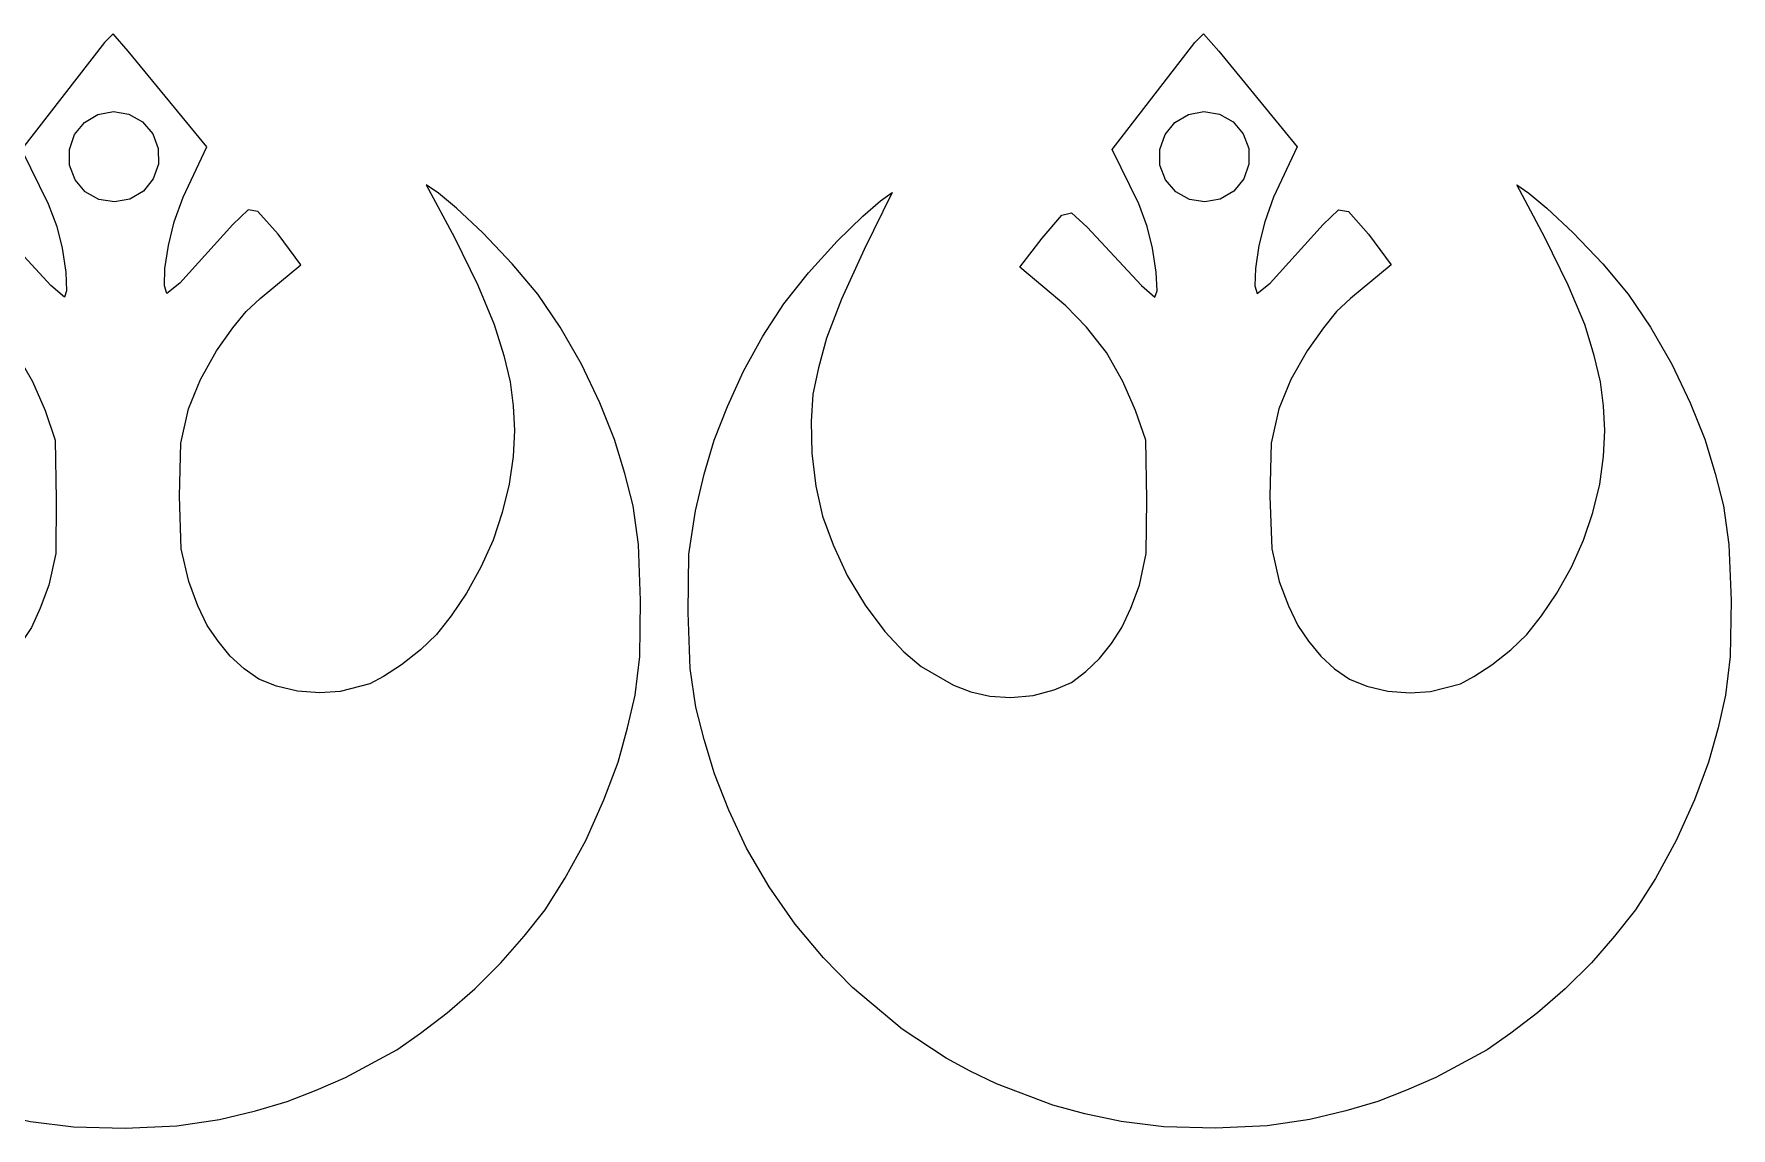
# Model space of a CAD drawing. Header units: millimetres. Extents: x -141 to 141, y -92 to 95.
# Drawn here: x 67.7 to 133.5, y -32.2 to 10.3 of the extents above; entities that cross this region are included whole.
import ezdxf

# ---------------------------------------------------------------- set-up
doc = ezdxf.new("R2010")
doc.units = ezdxf.units.MM
doc.header["$MEASUREMENT"] = 0
doc.layers.add('layer 1', color=7, linetype='Continuous')

msp = doc.modelspace()

# ---------------------------------------------------------------- linework, layer by layer
at = {"layer": 'layer 1', "color": 250, "lineweight": 9}
for points, knots in [([(56.0691, -25.5741), (56.0691, -25.5741), (54.9628, -24.2681), (54.9628, -24.2681), (54.9628, -24.2681), (54.9628, -24.2681), (53.9571, -22.8156), (53.9571, -22.8156), (53.9571, -22.8156), (53.9571, -22.8156), (53.0819, -21.3213), (53.0819, -21.3213), (53.0819, -21.3213), (53.0819, -21.3213), (52.394, -19.8435), (52.394, -19.8435), (52.394, -19.8435), (52.394, -19.8435), (51.8395, -18.4334), (51.8395, -18.4334), (51.8395, -18.4334), (51.8395, -18.4334), (51.437, -17.1121), (51.437, -17.1121), (51.437, -17.1121), (51.437, -17.1121), (51.1129, -15.8504), (51.1129, -15.8504), (51.1129, -15.8504), (51.1129, -15.8504), (50.8985, -14.35), (50.8985, -14.35), (50.8985, -14.35), (50.8985, -14.35), (50.8131, -12.1829), (50.8131, -12.1829), (50.8131, -12.1829), (50.8131, -12.1829), (50.849, -9.9151), (50.849, -9.9151), (50.849, -9.9151), (50.849, -9.9151), (51.096, -8.2381), (51.096, -8.2381), (51.096, -8.2381), (51.096, -8.2381), (51.4409, -6.8146), (51.4409, -6.8146), (51.4409, -6.8146), (51.4409, -6.8146), (51.8317, -5.4944), (51.8317, -5.4944), (51.8317, -5.4944), (51.8317, -5.4944), (52.3379, -4.1943), (52.3379, -4.1943), (52.3379, -4.1943), (52.3379, -4.1943), (52.9642, -2.8181), (52.9642, -2.8181), (52.9642, -2.8181), (52.9642, -2.8181), (53.7158, -1.462), (53.7158, -1.462), (53.7158, -1.462), (53.7158, -1.462), (54.5235, -0.2089), (54.5235, -0.2089), (54.5235, -0.2089), (54.5235, -0.2089), (55.4814, 0.9884), (55.4814, 0.9884), (55.4814, 0.9884), (55.4814, 0.9884), (56.596, 2.2119), (56.596, 2.2119), (56.596, 2.2119), (56.596, 2.2119), (57.594, 3.1836), (57.594, 3.1836), (57.594, 3.1836), (57.594, 3.1836), (58.2724, 3.7787), (58.2724, 3.7787), (58.2724, 3.7787), (58.2724, 3.7787), (58.7221, 4.1035), (58.7221, 4.1035), (58.7221, 4.1035), (58.7221, 4.1035), (57.6361, 1.8957), (57.6361, 1.8957), (57.6361, 1.8957), (57.6361, 1.8957), (56.757, -0.0263), (56.757, -0.0263), (56.757, -0.0263), (56.757, -0.0263), (56.1742, -1.546), (56.1742, -1.546), (56.1742, -1.546), (56.1742, -1.546), (55.8663, -2.6911), (55.8663, -2.6911), (55.8663, -2.6911), (55.8663, -2.6911), (55.6549, -3.7114), (55.6549, -3.7114), (55.6549, -3.7114), (55.6549, -3.7114), (55.5807, -4.7703), (55.5807, -4.7703), (55.5807, -4.7703), (55.5807, -4.7703), (55.608, -6.0095), (55.608, -6.0095), (55.608, -6.0095), (55.608, -6.0095), (55.7681, -7.2889), (55.7681, -7.2889), (55.7681, -7.2889), (55.7681, -7.2889), (56.0189, -8.4463), (56.0189, -8.4463), (56.0189, -8.4463), (56.0189, -8.4463), (56.432, -9.5645), (56.432, -9.5645), (56.432, -9.5645), (56.432, -9.5645), (56.9854, -10.7472), (56.9854, -10.7472), (56.9854, -10.7472), (56.9854, -10.7472), (57.6809, -11.8923), (57.6809, -11.8923), (57.6809, -11.8923), (57.6809, -11.8923), (58.4356, -12.9201), (58.4356, -12.9201), (58.4356, -12.9201), (58.4356, -12.9201), (59.1817, -13.7091), (59.1817, -13.7091), (59.1817, -13.7091), (59.1817, -13.7091), (59.8548, -14.2801), (59.8548, -14.2801), (59.8548, -14.2801), (59.8548, -14.2801), (61.1056, -15.0056), (61.1056, -15.0056), (61.1056, -15.0056), (61.1056, -15.0056), (61.7779, -15.2599), (61.7779, -15.2599), (61.7779, -15.2599), (61.7779, -15.2599), (62.5127, -15.4329), (62.5127, -15.4329), (62.5127, -15.4329), (62.5127, -15.4329), (63.3237, -15.4768), (63.3237, -15.4768), (63.3237, -15.4768), (63.3237, -15.4768), (64.1908, -15.3963), (64.1908, -15.3963), (64.1908, -15.3963), (64.1908, -15.3963), (64.9974, -15.184), (64.9974, -15.184), (64.9974, -15.184), (64.9974, -15.184), (65.6735, -14.8912), (65.6735, -14.8912), (65.6735, -14.8912), (65.6735, -14.8912), (66.2345, -14.4759), (66.2345, -14.4759), (66.2345, -14.4759), (66.2345, -14.4759), (66.7628, -13.9689), (66.7628, -13.9689), (66.7628, -13.9689), (66.7628, -13.9689), (67.2239, -13.3791), (67.2239, -13.3791), (67.2239, -13.3791), (67.2239, -13.3791), (67.6256, -12.7626), (67.6256, -12.7626), (67.6256, -12.7626), (67.6256, -12.7626), (67.9741, -12.0187), (67.9741, -12.0187), (67.9741, -12.0187), (67.9741, -12.0187), (68.3078, -11.118), (68.3078, -11.118), (68.3078, -11.118), (68.3078, -11.118), (68.5701, -9.8913), (68.5701, -9.8913), (68.5701, -9.8913), (68.5701, -9.8913), (68.5907, -7.8036), (68.5907, -7.8036), (68.5907, -7.8036), (68.5907, -7.8036), (68.5527, -5.5007), (68.5527, -5.5007), (68.5527, -5.5007), (68.5527, -5.5007), (68.1609, -4.3536), (68.1609, -4.3536), (68.1609, -4.3536), (68.1609, -4.3536), (67.6671, -3.2205), (67.6671, -3.2205), (67.6671, -3.2205), (67.6671, -3.2205), (67.028, -2.1064), (67.028, -2.1064), (67.028, -2.1064), (67.028, -2.1064), (66.2594, -1.1205), (66.2594, -1.1205), (66.2594, -1.1205), (66.2594, -1.1205), (65.4539, -0.2962), (65.4539, -0.2962), (65.4539, -0.2962), (65.4539, -0.2962), (63.6673, 1.2092), (63.6673, 1.2092), (63.6673, 1.2092), (63.6673, 1.2092), (64.5397, 2.3306), (64.5397, 2.3306), (64.5397, 2.3306), (64.5397, 2.3306), (65.304, 3.2262), (65.304, 3.2262), (65.304, 3.2262), (65.304, 3.2262), (65.6816, 3.3126), (65.6816, 3.3126), (65.6816, 3.3126), (65.6816, 3.3126), (66.284, 2.7538), (66.284, 2.7538), (66.284, 2.7538), (66.284, 2.7538), (68.3872, 0.5034), (68.3872, 0.5034), (68.3872, 0.5034), (68.3872, 0.5034), (68.9064, 0.0458), (68.9064, 0.0458), (68.9064, 0.0458), (68.9064, 0.0458), (68.9943, 0.2916), (68.9943, 0.2916), (68.9943, 0.2916), (68.9943, 0.2916), (68.9571, 1.021), (68.9571, 1.021), (68.9571, 1.021), (68.9571, 1.021), (68.8141, 1.9392), (68.8141, 1.9392), (68.8141, 1.9392), (68.8141, 1.9392), (68.6144, 2.7806), (68.6144, 2.7806), (68.6144, 2.7806), (68.6144, 2.7806), (68.2804, 3.6607), (68.2804, 3.6607), (68.2804, 3.6607), (68.2804, 3.6607), (67.2455, 5.775), (67.2455, 5.775), (67.2455, 5.775), (67.2455, 5.775), (70.457, 9.9249), (70.457, 9.9249), (70.457, 9.9249), (70.457, 9.9249), (70.7973, 10.2527), (70.7973, 10.2527), (70.7973, 10.2527), (70.7973, 10.2527), (71.385, 9.5901), (71.385, 9.5901), (71.385, 9.5901), (71.385, 9.5901), (74.425, 5.8777), (74.425, 5.8777), (74.425, 5.8777), (74.425, 5.8777), (73.5075, 3.9165), (73.5075, 3.9165), (73.5075, 3.9165), (73.5075, 3.9165), (73.1657, 2.9668), (73.1657, 2.9668), (73.1657, 2.9668), (73.1657, 2.9668), (72.943, 2.0501), (72.943, 2.0501), (72.943, 2.0501), (72.943, 2.0501), (72.8036, 1.1545), (72.8036, 1.1545), (72.8036, 1.1545), (72.8036, 1.1545), (72.784, 0.4834), (72.784, 0.4834), (72.784, 0.4834), (72.784, 0.4834), (72.8724, 0.1822), (72.8724, 0.1822), (72.8724, 0.1822), (72.8724, 0.1822), (73.3788, 0.5881), (73.3788, 0.5881), (73.3788, 0.5881), (73.3788, 0.5881), (75.4328, 2.8604), (75.4328, 2.8604), (75.4328, 2.8604), (75.4328, 2.8604), (76.028, 3.4359), (76.028, 3.4359), (76.028, 3.4359), (76.028, 3.4359), (76.4088, 3.3683), (76.4088, 3.3683), (76.4088, 3.3683), (76.4088, 3.3683), (77.1863, 2.4818), (77.1863, 2.4818), (77.1863, 2.4818), (77.1863, 2.4818), (78.0665, 1.3029), (78.0665, 1.3029), (78.0665, 1.3029), (78.0665, 1.3029), (76.4937, -0.0051), (76.4937, -0.0051), (76.4937, -0.0051), (76.4937, -0.0051), (75.9496, -0.5109), (75.9496, -0.5109), (75.9496, -0.5109), (75.9496, -0.5109), (75.4415, -1.1445), (75.4415, -1.1445), (75.4415, -1.1445), (75.4415, -1.1445), (74.8083, -2.04), (74.8083, -2.04), (74.8083, -2.04), (74.8083, -2.04), (74.1818, -3.1441), (74.1818, -3.1441), (74.1818, -3.1441), (74.1818, -3.1441), (73.7184, -4.2839), (73.7184, -4.2839), (73.7184, -4.2839), (73.7184, -4.2839), (73.4142, -5.6204), (73.4142, -5.6204), (73.4142, -5.6204), (73.4142, -5.6204), (73.3658, -7.6767), (73.3658, -7.6767), (73.3658, -7.6767), (73.3658, -7.6767), (73.4353, -9.7101), (73.4353, -9.7101), (73.4353, -9.7101), (73.4353, -9.7101), (73.7263, -10.9837), (73.7263, -10.9837), (73.7263, -10.9837), (73.7263, -10.9837), (74.0812, -11.9268), (74.0812, -11.9268), (74.0812, -11.9268), (74.0812, -11.9268), (74.447, -12.6842), (74.447, -12.6842), (74.447, -12.6842), (74.447, -12.6842), (74.8614, -13.2912), (74.8614, -13.2912), (74.8614, -13.2912), (74.8614, -13.2912), (75.3359, -13.8703), (75.3359, -13.8703), (75.3359, -13.8703), (75.3359, -13.8703), (75.8757, -14.365), (75.8757, -14.365), (75.8757, -14.365), (75.8757, -14.365), (76.4461, -14.7673), (76.4461, -14.7673), (76.4461, -14.7673), (76.4461, -14.7673), (77.1287, -15.0445), (77.1287, -15.0445), (77.1287, -15.0445), (77.1287, -15.0445), (77.94, -15.2382), (77.94, -15.2382), (77.94, -15.2382), (77.94, -15.2382), (78.8016, -15.2988), (78.8016, -15.2988), (78.8016, -15.2988), (78.8016, -15.2988), (79.5956, -15.2393), (79.5956, -15.2393), (79.5956, -15.2393), (79.5956, -15.2393), (80.7482, -14.9467), (80.7482, -14.9467), (80.7482, -14.9467), (80.7482, -14.9467), (81.2719, -14.6672), (81.2719, -14.6672), (81.2719, -14.6672), (81.2719, -14.6672), (81.9692, -14.2172), (81.9692, -14.2172), (81.9692, -14.2172), (81.9692, -14.2172), (82.7068, -13.6343), (82.7068, -13.6343), (82.7068, -13.6343), (82.7068, -13.6343), (83.3276, -13.0355), (83.3276, -13.0355), (83.3276, -13.0355), (83.3276, -13.0355), (83.8922, -12.3136), (83.8922, -12.3136), (83.8922, -12.3136), (83.8922, -12.3136), (84.4926, -11.4342), (84.4926, -11.4342), (84.4926, -11.4342), (84.4926, -11.4342), (85.0538, -10.4215), (85.0538, -10.4215), (85.0538, -10.4215), (85.0538, -10.4215), (85.5256, -9.3825), (85.5256, -9.3825), (85.5256, -9.3825), (85.5256, -9.3825), (85.8774, -8.3088), (85.8774, -8.3088), (85.8774, -8.3088), (85.8774, -8.3088), (86.1484, -7.2116), (86.1484, -7.2116), (86.1484, -7.2116), (86.1484, -7.2116), (86.2959, -6.1388), (86.2959, -6.1388), (86.2959, -6.1388), (86.2959, -6.1388), (86.3504, -5.1218), (86.3504, -5.1218), (86.3504, -5.1218), (86.3504, -5.1218), (86.2962, -4.1666), (86.2962, -4.1666), (86.2962, -4.1666), (86.2962, -4.1666), (86.182, -3.2437), (86.182, -3.2437), (86.182, -3.2437), (86.182, -3.2437), (85.937, -2.2201), (85.937, -2.2201), (85.937, -2.2201), (85.937, -2.2201), (85.5691, -1.0193), (85.5691, -1.0193), (85.5691, -1.0193), (85.5691, -1.0193), (84.9266, 0.5165), (84.9266, 0.5165), (84.9266, 0.5165), (84.9266, 0.5165), (84.0216, 2.3531), (84.0216, 2.3531), (84.0216, 2.3531), (84.0216, 2.3531), (82.9312, 4.4021), (82.9312, 4.4021), (82.9312, 4.4021), (82.9312, 4.4021), (83.4028, 4.0821), (83.4028, 4.0821), (83.4028, 4.0821), (83.4028, 4.0821), (84.1034, 3.4985), (84.1034, 3.4985), (84.1034, 3.4985), (84.1034, 3.4985), (85.1264, 2.5443), (85.1264, 2.5443), (85.1264, 2.5443), (85.1264, 2.5443), (86.2688, 1.3425), (86.2688, 1.3425), (86.2688, 1.3425), (86.2688, 1.3425), (87.2571, 0.1619), (87.2571, 0.1619), (87.2571, 0.1619), (87.2571, 0.1619), (88.1182, -1.1153), (88.1182, -1.1153), (88.1182, -1.1153), (88.1182, -1.1153), (88.951, -2.5539), (88.951, -2.5539), (88.951, -2.5539), (88.951, -2.5539), (89.6607, -4.0502), (89.6607, -4.0502), (89.6607, -4.0502), (89.6607, -4.0502), (90.2226, -5.4674), (90.2226, -5.4674), (90.2226, -5.4674), (90.2226, -5.4674), (90.6236, -6.7887), (90.6236, -6.7887), (90.6236, -6.7887), (90.6236, -6.7887), (90.9462, -8.0504), (90.9462, -8.0504), (90.9462, -8.0504), (90.9462, -8.0504), (91.1577, -9.5509), (91.1577, -9.5509), (91.1577, -9.5509), (91.1577, -9.5509), (91.2403, -11.718), (91.2403, -11.718), (91.2403, -11.718), (91.2403, -11.718), (91.2076, -13.8864), (91.2076, -13.8864), (91.2076, -13.8864), (91.2076, -13.8864), (91.0306, -15.3914), (91.0306, -15.3914), (91.0306, -15.3914), (91.0306, -15.3914), (90.7372, -16.6602), (90.7372, -16.6602), (90.7372, -16.6602), (90.7372, -16.6602), (90.3666, -17.9903), (90.3666, -17.9903), (90.3666, -17.9903), (90.3666, -17.9903), (89.822, -19.4491), (89.822, -19.4491), (89.822, -19.4491), (89.822, -19.4491), (89.1131, -21.0279), (89.1131, -21.0279), (89.1131, -21.0279), (89.1131, -21.0279), (88.3095, -22.5026), (88.3095, -22.5026), (88.3095, -22.5026), (88.3095, -22.5026), (87.5402, -23.7092), (87.5402, -23.7092), (87.5402, -23.7092), (87.5402, -23.7092), (86.7285, -24.7321), (86.7285, -24.7321), (86.7285, -24.7321), (86.7285, -24.7321), (85.8263, -25.7688), (85.8263, -25.7688), (85.8263, -25.7688), (85.8263, -25.7688), (84.8157, -26.7695), (84.8157, -26.7695), (84.8157, -26.7695), (84.8157, -26.7695), (83.744, -27.7118), (83.744, -27.7118), (83.744, -27.7118), (83.744, -27.7118), (82.7093, -28.4996), (82.7093, -28.4996), (82.7093, -28.4996), (82.7093, -28.4996), (81.7881, -29.135), (81.7881, -29.135), (81.7881, -29.135), (81.7881, -29.135), (79.8023, -30.2073), (79.8023, -30.2073), (79.8023, -30.2073), (79.8023, -30.2073), (78.6664, -30.7084), (78.6664, -30.7084), (78.6664, -30.7084), (78.6664, -30.7084), (77.5442, -31.1416), (77.5442, -31.1416), (77.5442, -31.1416), (77.5442, -31.1416), (76.3132, -31.5071), (76.3132, -31.5071), (76.3132, -31.5071), (76.3132, -31.5071), (74.9163, -31.8399), (74.9163, -31.8399), (74.9163, -31.8399), (74.9163, -31.8399), (73.2607, -32.0849), (73.2607, -32.0849), (73.2607, -32.0849), (73.2607, -32.0849), (71.2593, -32.1741), (71.2593, -32.1741), (71.2593, -32.1741), (71.2593, -32.1741), (69.2563, -32.131), (69.2563, -32.131), (69.2563, -32.131), (69.2563, -32.131), (67.5955, -31.9241), (67.5955, -31.9241), (67.5955, -31.9241), (67.5955, -31.9241), (66.1913, -31.6235), (66.1913, -31.6235), (66.1913, -31.6235), (66.1913, -31.6235), (64.9523, -31.2864), (64.9523, -31.2864), (64.9523, -31.2864), (64.9523, -31.2864), (62.7675, -30.4536), (62.7675, -30.4536), (62.7675, -30.4536), (62.7675, -30.4536), (61.7542, -29.9686), (61.7542, -29.9686), (61.7542, -29.9686), (61.7542, -29.9686), (60.8126, -29.4626), (60.8126, -29.4626), (60.8126, -29.4626), (60.8126, -29.4626), (59.1183, -28.3448), (59.1183, -28.3448), (59.1183, -28.3448), (59.1183, -28.3448), (57.1878, -26.7186), (57.1878, -26.7186), (57.1878, -26.7186), (57.1878, -26.7186), (56.0691, -25.5741), (56.0691, -25.5741), (56.0691, -25.5741), (56.0691, -25.5741), (56.0691, -25.5741), (56.0691, -25.5741)], [0, 0, 0, 0, 0.0057803, 0.0057803, 0.0057803, 0.0057803, 0.0115607, 0.0115607, 0.0115607, 0.0115607, 0.017341, 0.017341, 0.017341, 0.017341, 0.0231214, 0.0231214, 0.0231214, 0.0231214, 0.0289017, 0.0289017, 0.0289017, 0.0289017, 0.0346821, 0.0346821, 0.0346821, 0.0346821, 0.0404624, 0.0404624, 0.0404624, 0.0404624, 0.0462428, 0.0462428, 0.0462428, 0.0462428, 0.0520231, 0.0520231, 0.0520231, 0.0520231, 0.0578035, 0.0578035, 0.0578035, 0.0578035, 0.0635838, 0.0635838, 0.0635838, 0.0635838, 0.0693642, 0.0693642, 0.0693642, 0.0693642, 0.0751445, 0.0751445, 0.0751445, 0.0751445, 0.0809249, 0.0809249, 0.0809249, 0.0809249, 0.0867052, 0.0867052, 0.0867052, 0.0867052, 0.0924855, 0.0924855, 0.0924855, 0.0924855, 0.0982659, 0.0982659, 0.0982659, 0.0982659, 0.1040462, 0.1040462, 0.1040462, 0.1040462, 0.1098266, 0.1098266, 0.1098266, 0.1098266, 0.1156069, 0.1156069, 0.1156069, 0.1156069, 0.1213873, 0.1213873, 0.1213873, 0.1213873, 0.1271676, 0.1271676, 0.1271676, 0.1271676, 0.132948, 0.132948, 0.132948, 0.132948, 0.1387283, 0.1387283, 0.1387283, 0.1387283, 0.1445087, 0.1445087, 0.1445087, 0.1445087, 0.150289, 0.150289, 0.150289, 0.150289, 0.1560694, 0.1560694, 0.1560694, 0.1560694, 0.1618497, 0.1618497, 0.1618497, 0.1618497, 0.1676301, 0.1676301, 0.1676301, 0.1676301, 0.1734104, 0.1734104, 0.1734104, 0.1734104, 0.1791908, 0.1791908, 0.1791908, 0.1791908, 0.1849711, 0.1849711, 0.1849711, 0.1849711, 0.1907514, 0.1907514, 0.1907514, 0.1907514, 0.1965318, 0.1965318, 0.1965318, 0.1965318, 0.2023121, 0.2023121, 0.2023121, 0.2023121, 0.2080925, 0.2080925, 0.2080925, 0.2080925, 0.2138728, 0.2138728, 0.2138728, 0.2138728, 0.2196532, 0.2196532, 0.2196532, 0.2196532, 0.2254335, 0.2254335, 0.2254335, 0.2254335, 0.2312139, 0.2312139, 0.2312139, 0.2312139, 0.2369942, 0.2369942, 0.2369942, 0.2369942, 0.2427746, 0.2427746, 0.2427746, 0.2427746, 0.2485549, 0.2485549, 0.2485549, 0.2485549, 0.2543353, 0.2543353, 0.2543353, 0.2543353, 0.2601156, 0.2601156, 0.2601156, 0.2601156, 0.265896, 0.265896, 0.265896, 0.265896, 0.2716763, 0.2716763, 0.2716763, 0.2716763, 0.2774566, 0.2774566, 0.2774566, 0.2774566, 0.283237, 0.283237, 0.283237, 0.283237, 0.2890173, 0.2890173, 0.2890173, 0.2890173, 0.2947977, 0.2947977, 0.2947977, 0.2947977, 0.300578, 0.300578, 0.300578, 0.300578, 0.3063584, 0.3063584, 0.3063584, 0.3063584, 0.3121387, 0.3121387, 0.3121387, 0.3121387, 0.3179191, 0.3179191, 0.3179191, 0.3179191, 0.3236994, 0.3236994, 0.3236994, 0.3236994, 0.3294798, 0.3294798, 0.3294798, 0.3294798, 0.3352601, 0.3352601, 0.3352601, 0.3352601, 0.3410405, 0.3410405, 0.3410405, 0.3410405, 0.3468208, 0.3468208, 0.3468208, 0.3468208, 0.3526012, 0.3526012, 0.3526012, 0.3526012, 0.3583815, 0.3583815, 0.3583815, 0.3583815, 0.3641618, 0.3641618, 0.3641618, 0.3641618, 0.3699422, 0.3699422, 0.3699422, 0.3699422, 0.3757225, 0.3757225, 0.3757225, 0.3757225, 0.3815029, 0.3815029, 0.3815029, 0.3815029, 0.3872832, 0.3872832, 0.3872832, 0.3872832, 0.3930636, 0.3930636, 0.3930636, 0.3930636, 0.3988439, 0.3988439, 0.3988439, 0.3988439, 0.4046243, 0.4046243, 0.4046243, 0.4046243, 0.4104046, 0.4104046, 0.4104046, 0.4104046, 0.416185, 0.416185, 0.416185, 0.416185, 0.4219653, 0.4219653, 0.4219653, 0.4219653, 0.4277457, 0.4277457, 0.4277457, 0.4277457, 0.433526, 0.433526, 0.433526, 0.433526, 0.4393064, 0.4393064, 0.4393064, 0.4393064, 0.4450867, 0.4450867, 0.4450867, 0.4450867, 0.4508671, 0.4508671, 0.4508671, 0.4508671, 0.4566474, 0.4566474, 0.4566474, 0.4566474, 0.4624277, 0.4624277, 0.4624277, 0.4624277, 0.4682081, 0.4682081, 0.4682081, 0.4682081, 0.4739884, 0.4739884, 0.4739884, 0.4739884, 0.4797688, 0.4797688, 0.4797688, 0.4797688, 0.4855491, 0.4855491, 0.4855491, 0.4855491, 0.4913295, 0.4913295, 0.4913295, 0.4913295, 0.4971098, 0.4971098, 0.4971098, 0.4971098, 0.5028902, 0.5028902, 0.5028902, 0.5028902, 0.5086705, 0.5086705, 0.5086705, 0.5086705, 0.5144509, 0.5144509, 0.5144509, 0.5144509, 0.5202312, 0.5202312, 0.5202312, 0.5202312, 0.5260116, 0.5260116, 0.5260116, 0.5260116, 0.5317919, 0.5317919, 0.5317919, 0.5317919, 0.5375723, 0.5375723, 0.5375723, 0.5375723, 0.5433526, 0.5433526, 0.5433526, 0.5433526, 0.5491329, 0.5491329, 0.5491329, 0.5491329, 0.5549133, 0.5549133, 0.5549133, 0.5549133, 0.5606936, 0.5606936, 0.5606936, 0.5606936, 0.566474, 0.566474, 0.566474, 0.566474, 0.5722543, 0.5722543, 0.5722543, 0.5722543, 0.5780347, 0.5780347, 0.5780347, 0.5780347, 0.583815, 0.583815, 0.583815, 0.583815, 0.5895954, 0.5895954, 0.5895954, 0.5895954, 0.5953757, 0.5953757, 0.5953757, 0.5953757, 0.6011561, 0.6011561, 0.6011561, 0.6011561, 0.6069364, 0.6069364, 0.6069364, 0.6069364, 0.6127168, 0.6127168, 0.6127168, 0.6127168, 0.6184971, 0.6184971, 0.6184971, 0.6184971, 0.6242775, 0.6242775, 0.6242775, 0.6242775, 0.6300578, 0.6300578, 0.6300578, 0.6300578, 0.6358382, 0.6358382, 0.6358382, 0.6358382, 0.6416185, 0.6416185, 0.6416185, 0.6416185, 0.6473988, 0.6473988, 0.6473988, 0.6473988, 0.6531792, 0.6531792, 0.6531792, 0.6531792, 0.6589595, 0.6589595, 0.6589595, 0.6589595, 0.6647399, 0.6647399, 0.6647399, 0.6647399, 0.6705202, 0.6705202, 0.6705202, 0.6705202, 0.6763006, 0.6763006, 0.6763006, 0.6763006, 0.6820809, 0.6820809, 0.6820809, 0.6820809, 0.6878613, 0.6878613, 0.6878613, 0.6878613, 0.6936416, 0.6936416, 0.6936416, 0.6936416, 0.699422, 0.699422, 0.699422, 0.699422, 0.7052023, 0.7052023, 0.7052023, 0.7052023, 0.7109827, 0.7109827, 0.7109827, 0.7109827, 0.716763, 0.716763, 0.716763, 0.716763, 0.7225434, 0.7225434, 0.7225434, 0.7225434, 0.7283237, 0.7283237, 0.7283237, 0.7283237, 0.734104, 0.734104, 0.734104, 0.734104, 0.7398844, 0.7398844, 0.7398844, 0.7398844, 0.7456647, 0.7456647, 0.7456647, 0.7456647, 0.7514451, 0.7514451, 0.7514451, 0.7514451, 0.7572254, 0.7572254, 0.7572254, 0.7572254, 0.7630058, 0.7630058, 0.7630058, 0.7630058, 0.7687861, 0.7687861, 0.7687861, 0.7687861, 0.7745665, 0.7745665, 0.7745665, 0.7745665, 0.7803468, 0.7803468, 0.7803468, 0.7803468, 0.7861272, 0.7861272, 0.7861272, 0.7861272, 0.7919075, 0.7919075, 0.7919075, 0.7919075, 0.7976879, 0.7976879, 0.7976879, 0.7976879, 0.8034682, 0.8034682, 0.8034682, 0.8034682, 0.8092486, 0.8092486, 0.8092486, 0.8092486, 0.8150289, 0.8150289, 0.8150289, 0.8150289, 0.8208092, 0.8208092, 0.8208092, 0.8208092, 0.8265896, 0.8265896, 0.8265896, 0.8265896, 0.8323699, 0.8323699, 0.8323699, 0.8323699, 0.8381503, 0.8381503, 0.8381503, 0.8381503, 0.8439306, 0.8439306, 0.8439306, 0.8439306, 0.849711, 0.849711, 0.849711, 0.849711, 0.8554913, 0.8554913, 0.8554913, 0.8554913, 0.8612717, 0.8612717, 0.8612717, 0.8612717, 0.867052, 0.867052, 0.867052, 0.867052, 0.8728324, 0.8728324, 0.8728324, 0.8728324, 0.8786127, 0.8786127, 0.8786127, 0.8786127, 0.8843931, 0.8843931, 0.8843931, 0.8843931, 0.8901734, 0.8901734, 0.8901734, 0.8901734, 0.8959538, 0.8959538, 0.8959538, 0.8959538, 0.9017341, 0.9017341, 0.9017341, 0.9017341, 0.9075145, 0.9075145, 0.9075145, 0.9075145, 0.9132948, 0.9132948, 0.9132948, 0.9132948, 0.9190751, 0.9190751, 0.9190751, 0.9190751, 0.9248555, 0.9248555, 0.9248555, 0.9248555, 0.9306358, 0.9306358, 0.9306358, 0.9306358, 0.9364162, 0.9364162, 0.9364162, 0.9364162, 0.9421965, 0.9421965, 0.9421965, 0.9421965, 0.9479769, 0.9479769, 0.9479769, 0.9479769, 0.9537572, 0.9537572, 0.9537572, 0.9537572, 0.9595376, 0.9595376, 0.9595376, 0.9595376, 0.9653179, 0.9653179, 0.9653179, 0.9653179, 0.9710983, 0.9710983, 0.9710983, 0.9710983, 0.9768786, 0.9768786, 0.9768786, 0.9768786, 0.982659, 0.982659, 0.982659, 0.982659, 0.9884393, 0.9884393, 0.9884393, 0.9884393, 1, 1, 1, 1]), ([(98.3359, -25.574), (98.3359, -25.574), (99.4546, -26.7185), (99.4546, -26.7185), (99.4546, -26.7185), (99.4546, -26.7185), (101.3851, -28.3447), (101.3851, -28.3447), (101.3851, -28.3447), (101.3851, -28.3447), (103.0794, -29.4625), (103.0794, -29.4625), (103.0794, -29.4625), (103.0794, -29.4625), (104.021, -29.9685), (104.021, -29.9685), (104.021, -29.9685), (104.021, -29.9685), (105.0343, -30.4535), (105.0343, -30.4535), (105.0343, -30.4535), (105.0343, -30.4535), (107.2191, -31.2863), (107.2191, -31.2863), (107.2191, -31.2863), (107.2191, -31.2863), (108.4581, -31.6234), (108.4581, -31.6234), (108.4581, -31.6234), (108.4581, -31.6234), (109.8623, -31.924), (109.8623, -31.924), (109.8623, -31.924), (109.8623, -31.924), (111.5231, -32.1309), (111.5231, -32.1309), (111.5231, -32.1309), (111.5231, -32.1309), (113.5261, -32.1741), (113.5261, -32.1741), (113.5261, -32.1741), (113.5261, -32.1741), (115.5275, -32.0848), (115.5275, -32.0848), (115.5275, -32.0848), (115.5275, -32.0848), (117.1831, -31.8398), (117.1831, -31.8398), (117.1831, -31.8398), (117.1831, -31.8398), (118.58, -31.507), (118.58, -31.507), (118.58, -31.507), (118.58, -31.507), (119.811, -31.1415), (119.811, -31.1415), (119.811, -31.1415), (119.811, -31.1415), (120.9332, -30.7083), (120.9332, -30.7083), (120.9332, -30.7083), (120.9332, -30.7083), (122.0691, -30.2072), (122.0691, -30.2072), (122.0691, -30.2072), (122.0691, -30.2072), (124.0549, -29.1349), (124.0549, -29.1349), (124.0549, -29.1349), (124.0549, -29.1349), (124.9761, -28.4995), (124.9761, -28.4995), (124.9761, -28.4995), (124.9761, -28.4995), (126.0108, -27.7117), (126.0108, -27.7117), (126.0108, -27.7117), (126.0108, -27.7117), (127.0825, -26.7694), (127.0825, -26.7694), (127.0825, -26.7694), (127.0825, -26.7694), (128.0931, -25.7687), (128.0931, -25.7687), (128.0931, -25.7687), (128.0931, -25.7687), (128.9953, -24.732), (128.9953, -24.732), (128.9953, -24.732), (128.9953, -24.732), (129.807, -23.7091), (129.807, -23.7091), (129.807, -23.7091), (129.807, -23.7091), (130.5763, -22.5025), (130.5763, -22.5025), (130.5763, -22.5025), (130.5763, -22.5025), (131.3799, -21.0278), (131.3799, -21.0278), (131.3799, -21.0278), (131.3799, -21.0278), (132.0888, -19.449), (132.0888, -19.449), (132.0888, -19.449), (132.0888, -19.449), (132.6334, -17.9902), (132.6334, -17.9902), (132.6334, -17.9902), (132.6334, -17.9902), (133.004, -16.6601), (133.004, -16.6601), (133.004, -16.6601), (133.004, -16.6601), (133.2974, -15.3913), (133.2974, -15.3913), (133.2974, -15.3913), (133.2974, -15.3913), (133.4744, -13.8863), (133.4744, -13.8863), (133.4744, -13.8863), (133.4744, -13.8863), (133.5071, -11.7179), (133.5071, -11.7179), (133.5071, -11.7179), (133.5071, -11.7179), (133.4245, -9.5508), (133.4245, -9.5508), (133.4245, -9.5508), (133.4245, -9.5508), (133.213, -8.0503), (133.213, -8.0503), (133.213, -8.0503), (133.213, -8.0503), (132.8904, -6.7886), (132.8904, -6.7886), (132.8904, -6.7886), (132.8904, -6.7886), (132.4894, -5.4673), (132.4894, -5.4673), (132.4894, -5.4673), (132.4894, -5.4673), (131.9275, -4.0501), (131.9275, -4.0501), (131.9275, -4.0501), (131.9275, -4.0501), (131.2178, -2.5538), (131.2178, -2.5538), (131.2178, -2.5538), (131.2178, -2.5538), (130.385, -1.1152), (130.385, -1.1152), (130.385, -1.1152), (130.385, -1.1152), (129.5239, 0.162), (129.5239, 0.162), (129.5239, 0.162), (129.5239, 0.162), (128.5356, 1.3426), (128.5356, 1.3426), (128.5356, 1.3426), (128.5356, 1.3426), (127.3932, 2.5444), (127.3932, 2.5444), (127.3932, 2.5444), (127.3932, 2.5444), (126.3702, 3.4986), (126.3702, 3.4986), (126.3702, 3.4986), (126.3702, 3.4986), (125.6697, 4.0822), (125.6697, 4.0822), (125.6697, 4.0822), (125.6697, 4.0822), (125.198, 4.4022), (125.198, 4.4022), (125.198, 4.4022), (125.198, 4.4022), (126.2884, 2.3532), (126.2884, 2.3532), (126.2884, 2.3532), (126.2884, 2.3532), (127.1934, 0.5166), (127.1934, 0.5166), (127.1934, 0.5166), (127.1934, 0.5166), (127.8359, -1.0192), (127.8359, -1.0192), (127.8359, -1.0192), (127.8359, -1.0192), (128.2038, -2.22), (128.2038, -2.22), (128.2038, -2.22), (128.2038, -2.22), (128.4488, -3.2436), (128.4488, -3.2436), (128.4488, -3.2436), (128.4488, -3.2436), (128.563, -4.1665), (128.563, -4.1665), (128.563, -4.1665), (128.563, -4.1665), (128.6172, -5.1218), (128.6172, -5.1218), (128.6172, -5.1218), (128.6172, -5.1218), (128.5627, -6.1387), (128.5627, -6.1387), (128.5627, -6.1387), (128.5627, -6.1387), (128.4152, -7.2115), (128.4152, -7.2115), (128.4152, -7.2115), (128.4152, -7.2115), (128.1442, -8.3087), (128.1442, -8.3087), (128.1442, -8.3087), (128.1442, -8.3087), (127.7924, -9.3824), (127.7924, -9.3824), (127.7924, -9.3824), (127.7924, -9.3824), (127.3206, -10.4214), (127.3206, -10.4214), (127.3206, -10.4214), (127.3206, -10.4214), (126.7594, -11.4342), (126.7594, -11.4342), (126.7594, -11.4342), (126.7594, -11.4342), (126.159, -12.3135), (126.159, -12.3135), (126.159, -12.3135), (126.159, -12.3135), (125.5944, -13.0354), (125.5944, -13.0354), (125.5944, -13.0354), (125.5944, -13.0354), (124.9736, -13.6343), (124.9736, -13.6343), (124.9736, -13.6343), (124.9736, -13.6343), (124.236, -14.2171), (124.236, -14.2171), (124.236, -14.2171), (124.236, -14.2171), (123.5387, -14.6671), (123.5387, -14.6671), (123.5387, -14.6671), (123.5387, -14.6671), (123.015, -14.9467), (123.015, -14.9467), (123.015, -14.9467), (123.015, -14.9467), (121.8624, -15.2392), (121.8624, -15.2392), (121.8624, -15.2392), (121.8624, -15.2392), (121.0684, -15.2987), (121.0684, -15.2987), (121.0684, -15.2987), (121.0684, -15.2987), (120.2068, -15.2381), (120.2068, -15.2381), (120.2068, -15.2381), (120.2068, -15.2381), (119.3955, -15.0444), (119.3955, -15.0444), (119.3955, -15.0444), (119.3955, -15.0444), (118.7129, -14.7672), (118.7129, -14.7672), (118.7129, -14.7672), (118.7129, -14.7672), (118.1425, -14.3649), (118.1425, -14.3649), (118.1425, -14.3649), (118.1425, -14.3649), (117.6027, -13.8702), (117.6027, -13.8702), (117.6027, -13.8702), (117.6027, -13.8702), (117.1282, -13.2912), (117.1282, -13.2912), (117.1282, -13.2912), (117.1282, -13.2912), (116.7138, -12.6841), (116.7138, -12.6841), (116.7138, -12.6841), (116.7138, -12.6841), (116.3481, -11.9268), (116.3481, -11.9268), (116.3481, -11.9268), (116.3481, -11.9268), (115.9931, -10.9836), (115.9931, -10.9836), (115.9931, -10.9836), (115.9931, -10.9836), (115.7021, -9.71), (115.7021, -9.71), (115.7021, -9.71), (115.7021, -9.71), (115.6326, -7.6767), (115.6326, -7.6767), (115.6326, -7.6767), (115.6326, -7.6767), (115.681, -5.6203), (115.681, -5.6203), (115.681, -5.6203), (115.681, -5.6203), (115.9852, -4.2838), (115.9852, -4.2838), (115.9852, -4.2838), (115.9852, -4.2838), (116.4486, -3.1441), (116.4486, -3.1441), (116.4486, -3.1441), (116.4486, -3.1441), (117.0751, -2.0399), (117.0751, -2.0399), (117.0751, -2.0399), (117.0751, -2.0399), (117.7083, -1.1444), (117.7083, -1.1444), (117.7083, -1.1444), (117.7083, -1.1444), (118.2164, -0.5108), (118.2164, -0.5108), (118.2164, -0.5108), (118.2164, -0.5108), (118.7605, -0.005), (118.7605, -0.005), (118.7605, -0.005), (118.7605, -0.005), (120.3333, 1.3029), (120.3333, 1.3029), (120.3333, 1.3029), (120.3333, 1.3029), (119.4531, 2.4819), (119.4531, 2.4819), (119.4531, 2.4819), (119.4531, 2.4819), (118.6756, 3.3684), (118.6756, 3.3684), (118.6756, 3.3684), (118.6756, 3.3684), (118.2948, 3.4359), (118.2948, 3.4359), (118.2948, 3.4359), (118.2948, 3.4359), (117.6997, 2.8605), (117.6997, 2.8605), (117.6997, 2.8605), (117.6997, 2.8605), (115.6456, 0.5882), (115.6456, 0.5882), (115.6456, 0.5882), (115.6456, 0.5882), (115.1392, 0.1822), (115.1392, 0.1822), (115.1392, 0.1822), (115.1392, 0.1822), (115.0508, 0.4834), (115.0508, 0.4834), (115.0508, 0.4834), (115.0508, 0.4834), (115.0704, 1.1546), (115.0704, 1.1546), (115.0704, 1.1546), (115.0704, 1.1546), (115.2098, 2.0502), (115.2098, 2.0502), (115.2098, 2.0502), (115.2098, 2.0502), (115.4325, 2.9669), (115.4325, 2.9669), (115.4325, 2.9669), (115.4325, 2.9669), (115.7743, 3.9166), (115.7743, 3.9166), (115.7743, 3.9166), (115.7743, 3.9166), (116.6918, 5.8778), (116.6918, 5.8778), (116.6918, 5.8778), (116.6918, 5.8778), (113.6518, 9.5902), (113.6518, 9.5902), (113.6518, 9.5902), (113.6518, 9.5902), (113.0641, 10.2527), (113.0641, 10.2527), (113.0641, 10.2527), (113.0641, 10.2527), (112.7238, 9.925), (112.7238, 9.925), (112.7238, 9.925), (112.7238, 9.925), (109.5123, 5.7751), (109.5123, 5.7751), (109.5123, 5.7751), (109.5123, 5.7751), (110.5472, 3.6608), (110.5472, 3.6608), (110.5472, 3.6608), (110.5472, 3.6608), (110.8812, 2.7806), (110.8812, 2.7806), (110.8812, 2.7806), (110.8812, 2.7806), (111.0809, 1.9393), (111.0809, 1.9393), (111.0809, 1.9393), (111.0809, 1.9393), (111.2239, 1.0211), (111.2239, 1.0211), (111.2239, 1.0211), (111.2239, 1.0211), (111.2611, 0.2917), (111.2611, 0.2917), (111.2611, 0.2917), (111.2611, 0.2917), (111.1732, 0.0459), (111.1732, 0.0459), (111.1732, 0.0459), (111.1732, 0.0459), (110.654, 0.5035), (110.654, 0.5035), (110.654, 0.5035), (110.654, 0.5035), (108.5508, 2.7538), (108.5508, 2.7538), (108.5508, 2.7538), (108.5508, 2.7538), (107.9484, 3.3127), (107.9484, 3.3127), (107.9484, 3.3127), (107.9484, 3.3127), (107.5708, 3.2263), (107.5708, 3.2263), (107.5708, 3.2263), (107.5708, 3.2263), (106.8066, 2.3307), (106.8066, 2.3307), (106.8066, 2.3307), (106.8066, 2.3307), (105.9341, 1.2092), (105.9341, 1.2092), (105.9341, 1.2092), (105.9341, 1.2092), (107.7207, -0.2961), (107.7207, -0.2961), (107.7207, -0.2961), (107.7207, -0.2961), (108.5263, -1.1204), (108.5263, -1.1204), (108.5263, -1.1204), (108.5263, -1.1204), (109.2948, -2.1063), (109.2948, -2.1063), (109.2948, -2.1063), (109.2948, -2.1063), (109.9339, -3.2204), (109.9339, -3.2204), (109.9339, -3.2204), (109.9339, -3.2204), (110.4277, -4.3535), (110.4277, -4.3535), (110.4277, -4.3535), (110.4277, -4.3535), (110.8195, -5.5006), (110.8195, -5.5006), (110.8195, -5.5006), (110.8195, -5.5006), (110.8575, -7.8035), (110.8575, -7.8035), (110.8575, -7.8035), (110.8575, -7.8035), (110.8369, -9.8912), (110.8369, -9.8912), (110.8369, -9.8912), (110.8369, -9.8912), (110.5746, -11.1179), (110.5746, -11.1179), (110.5746, -11.1179), (110.5746, -11.1179), (110.2409, -12.0186), (110.2409, -12.0186), (110.2409, -12.0186), (110.2409, -12.0186), (109.8924, -12.7625), (109.8924, -12.7625), (109.8924, -12.7625), (109.8924, -12.7625), (109.4907, -13.379), (109.4907, -13.379), (109.4907, -13.379), (109.4907, -13.379), (109.0296, -13.9688), (109.0296, -13.9688), (109.0296, -13.9688), (109.0296, -13.9688), (108.5013, -14.4758), (108.5013, -14.4758), (108.5013, -14.4758), (108.5013, -14.4758), (107.9403, -14.8911), (107.9403, -14.8911), (107.9403, -14.8911), (107.9403, -14.8911), (107.2642, -15.1839), (107.2642, -15.1839), (107.2642, -15.1839), (107.2642, -15.1839), (106.4576, -15.3962), (106.4576, -15.3962), (106.4576, -15.3962), (106.4576, -15.3962), (105.5905, -15.4767), (105.5905, -15.4767), (105.5905, -15.4767), (105.5905, -15.4767), (104.7795, -15.4328), (104.7795, -15.4328), (104.7795, -15.4328), (104.7795, -15.4328), (104.0447, -15.2598), (104.0447, -15.2598), (104.0447, -15.2598), (104.0447, -15.2598), (103.3724, -15.0056), (103.3724, -15.0056), (103.3724, -15.0056), (103.3724, -15.0056), (102.1217, -14.28), (102.1217, -14.28), (102.1217, -14.28), (102.1217, -14.28), (101.4485, -13.709), (101.4485, -13.709), (101.4485, -13.709), (101.4485, -13.709), (100.7024, -12.9201), (100.7024, -12.9201), (100.7024, -12.9201), (100.7024, -12.9201), (99.9478, -11.8922), (99.9478, -11.8922), (99.9478, -11.8922), (99.9478, -11.8922), (99.2522, -10.7471), (99.2522, -10.7471), (99.2522, -10.7471), (99.2522, -10.7471), (98.6988, -9.5644), (98.6988, -9.5644), (98.6988, -9.5644), (98.6988, -9.5644), (98.2857, -8.4462), (98.2857, -8.4462), (98.2857, -8.4462), (98.2857, -8.4462), (98.0349, -7.2888), (98.0349, -7.2888), (98.0349, -7.2888), (98.0349, -7.2888), (97.8748, -6.0094), (97.8748, -6.0094), (97.8748, -6.0094), (97.8748, -6.0094), (97.8475, -4.7702), (97.8475, -4.7702), (97.8475, -4.7702), (97.8475, -4.7702), (97.9217, -3.7113), (97.9217, -3.7113), (97.9217, -3.7113), (97.9217, -3.7113), (98.1331, -2.691), (98.1331, -2.691), (98.1331, -2.691), (98.1331, -2.691), (98.441, -1.5459), (98.441, -1.5459), (98.441, -1.5459), (98.441, -1.5459), (99.0238, -0.0262), (99.0238, -0.0262), (99.0238, -0.0262), (99.0238, -0.0262), (99.9029, 1.8957), (99.9029, 1.8957), (99.9029, 1.8957), (99.9029, 1.8957), (100.9889, 4.1036), (100.9889, 4.1036), (100.9889, 4.1036), (100.9889, 4.1036), (100.5392, 3.7788), (100.5392, 3.7788), (100.5392, 3.7788), (100.5392, 3.7788), (99.8608, 3.1836), (99.8608, 3.1836), (99.8608, 3.1836), (99.8608, 3.1836), (98.8628, 2.212), (98.8628, 2.212), (98.8628, 2.212), (98.8628, 2.212), (97.7482, 0.9885), (97.7482, 0.9885), (97.7482, 0.9885), (97.7482, 0.9885), (96.7903, -0.2088), (96.7903, -0.2088), (96.7903, -0.2088), (96.7903, -0.2088), (95.9826, -1.4619), (95.9826, -1.4619), (95.9826, -1.4619), (95.9826, -1.4619), (95.231, -2.818), (95.231, -2.818), (95.231, -2.818), (95.231, -2.818), (94.6047, -4.1942), (94.6047, -4.1942), (94.6047, -4.1942), (94.6047, -4.1942), (94.0985, -5.4943), (94.0985, -5.4943), (94.0985, -5.4943), (94.0985, -5.4943), (93.7077, -6.8146), (93.7077, -6.8146), (93.7077, -6.8146), (93.7077, -6.8146), (93.3628, -8.238), (93.3628, -8.238), (93.3628, -8.238), (93.3628, -8.238), (93.1158, -9.9151), (93.1158, -9.9151), (93.1158, -9.9151), (93.1158, -9.9151), (93.0799, -12.1828), (93.0799, -12.1828), (93.0799, -12.1828), (93.0799, -12.1828), (93.1653, -14.3499), (93.1653, -14.3499), (93.1653, -14.3499), (93.1653, -14.3499), (93.3797, -15.8504), (93.3797, -15.8504), (93.3797, -15.8504), (93.3797, -15.8504), (93.7038, -17.112), (93.7038, -17.112), (93.7038, -17.112), (93.7038, -17.112), (94.1063, -18.4333), (94.1063, -18.4333), (94.1063, -18.4333), (94.1063, -18.4333), (94.6608, -19.8435), (94.6608, -19.8435), (94.6608, -19.8435), (94.6608, -19.8435), (95.3487, -21.3212), (95.3487, -21.3212), (95.3487, -21.3212), (95.3487, -21.3212), (96.2239, -22.8155), (96.2239, -22.8155), (96.2239, -22.8155), (96.2239, -22.8155), (97.2296, -24.268), (97.2296, -24.268), (97.2296, -24.268), (97.2296, -24.268), (98.3359, -25.574), (98.3359, -25.574), (98.3359, -25.574), (98.3359, -25.574), (98.3359, -25.574), (98.3359, -25.574)], [0, 0, 0, 0, 0.0057803, 0.0057803, 0.0057803, 0.0057803, 0.0115607, 0.0115607, 0.0115607, 0.0115607, 0.017341, 0.017341, 0.017341, 0.017341, 0.0231214, 0.0231214, 0.0231214, 0.0231214, 0.0289017, 0.0289017, 0.0289017, 0.0289017, 0.0346821, 0.0346821, 0.0346821, 0.0346821, 0.0404624, 0.0404624, 0.0404624, 0.0404624, 0.0462428, 0.0462428, 0.0462428, 0.0462428, 0.0520231, 0.0520231, 0.0520231, 0.0520231, 0.0578035, 0.0578035, 0.0578035, 0.0578035, 0.0635838, 0.0635838, 0.0635838, 0.0635838, 0.0693642, 0.0693642, 0.0693642, 0.0693642, 0.0751445, 0.0751445, 0.0751445, 0.0751445, 0.0809249, 0.0809249, 0.0809249, 0.0809249, 0.0867052, 0.0867052, 0.0867052, 0.0867052, 0.0924855, 0.0924855, 0.0924855, 0.0924855, 0.0982659, 0.0982659, 0.0982659, 0.0982659, 0.1040462, 0.1040462, 0.1040462, 0.1040462, 0.1098266, 0.1098266, 0.1098266, 0.1098266, 0.1156069, 0.1156069, 0.1156069, 0.1156069, 0.1213873, 0.1213873, 0.1213873, 0.1213873, 0.1271676, 0.1271676, 0.1271676, 0.1271676, 0.132948, 0.132948, 0.132948, 0.132948, 0.1387283, 0.1387283, 0.1387283, 0.1387283, 0.1445087, 0.1445087, 0.1445087, 0.1445087, 0.150289, 0.150289, 0.150289, 0.150289, 0.1560694, 0.1560694, 0.1560694, 0.1560694, 0.1618497, 0.1618497, 0.1618497, 0.1618497, 0.1676301, 0.1676301, 0.1676301, 0.1676301, 0.1734104, 0.1734104, 0.1734104, 0.1734104, 0.1791908, 0.1791908, 0.1791908, 0.1791908, 0.1849711, 0.1849711, 0.1849711, 0.1849711, 0.1907514, 0.1907514, 0.1907514, 0.1907514, 0.1965318, 0.1965318, 0.1965318, 0.1965318, 0.2023121, 0.2023121, 0.2023121, 0.2023121, 0.2080925, 0.2080925, 0.2080925, 0.2080925, 0.2138728, 0.2138728, 0.2138728, 0.2138728, 0.2196532, 0.2196532, 0.2196532, 0.2196532, 0.2254335, 0.2254335, 0.2254335, 0.2254335, 0.2312139, 0.2312139, 0.2312139, 0.2312139, 0.2369942, 0.2369942, 0.2369942, 0.2369942, 0.2427746, 0.2427746, 0.2427746, 0.2427746, 0.2485549, 0.2485549, 0.2485549, 0.2485549, 0.2543353, 0.2543353, 0.2543353, 0.2543353, 0.2601156, 0.2601156, 0.2601156, 0.2601156, 0.265896, 0.265896, 0.265896, 0.265896, 0.2716763, 0.2716763, 0.2716763, 0.2716763, 0.2774566, 0.2774566, 0.2774566, 0.2774566, 0.283237, 0.283237, 0.283237, 0.283237, 0.2890173, 0.2890173, 0.2890173, 0.2890173, 0.2947977, 0.2947977, 0.2947977, 0.2947977, 0.300578, 0.300578, 0.300578, 0.300578, 0.3063584, 0.3063584, 0.3063584, 0.3063584, 0.3121387, 0.3121387, 0.3121387, 0.3121387, 0.3179191, 0.3179191, 0.3179191, 0.3179191, 0.3236994, 0.3236994, 0.3236994, 0.3236994, 0.3294798, 0.3294798, 0.3294798, 0.3294798, 0.3352601, 0.3352601, 0.3352601, 0.3352601, 0.3410405, 0.3410405, 0.3410405, 0.3410405, 0.3468208, 0.3468208, 0.3468208, 0.3468208, 0.3526012, 0.3526012, 0.3526012, 0.3526012, 0.3583815, 0.3583815, 0.3583815, 0.3583815, 0.3641618, 0.3641618, 0.3641618, 0.3641618, 0.3699422, 0.3699422, 0.3699422, 0.3699422, 0.3757225, 0.3757225, 0.3757225, 0.3757225, 0.3815029, 0.3815029, 0.3815029, 0.3815029, 0.3872832, 0.3872832, 0.3872832, 0.3872832, 0.3930636, 0.3930636, 0.3930636, 0.3930636, 0.3988439, 0.3988439, 0.3988439, 0.3988439, 0.4046243, 0.4046243, 0.4046243, 0.4046243, 0.4104046, 0.4104046, 0.4104046, 0.4104046, 0.416185, 0.416185, 0.416185, 0.416185, 0.4219653, 0.4219653, 0.4219653, 0.4219653, 0.4277457, 0.4277457, 0.4277457, 0.4277457, 0.433526, 0.433526, 0.433526, 0.433526, 0.4393064, 0.4393064, 0.4393064, 0.4393064, 0.4450867, 0.4450867, 0.4450867, 0.4450867, 0.4508671, 0.4508671, 0.4508671, 0.4508671, 0.4566474, 0.4566474, 0.4566474, 0.4566474, 0.4624277, 0.4624277, 0.4624277, 0.4624277, 0.4682081, 0.4682081, 0.4682081, 0.4682081, 0.4739884, 0.4739884, 0.4739884, 0.4739884, 0.4797688, 0.4797688, 0.4797688, 0.4797688, 0.4855491, 0.4855491, 0.4855491, 0.4855491, 0.4913295, 0.4913295, 0.4913295, 0.4913295, 0.4971098, 0.4971098, 0.4971098, 0.4971098, 0.5028902, 0.5028902, 0.5028902, 0.5028902, 0.5086705, 0.5086705, 0.5086705, 0.5086705, 0.5144509, 0.5144509, 0.5144509, 0.5144509, 0.5202312, 0.5202312, 0.5202312, 0.5202312, 0.5260116, 0.5260116, 0.5260116, 0.5260116, 0.5317919, 0.5317919, 0.5317919, 0.5317919, 0.5375723, 0.5375723, 0.5375723, 0.5375723, 0.5433526, 0.5433526, 0.5433526, 0.5433526, 0.5491329, 0.5491329, 0.5491329, 0.5491329, 0.5549133, 0.5549133, 0.5549133, 0.5549133, 0.5606936, 0.5606936, 0.5606936, 0.5606936, 0.566474, 0.566474, 0.566474, 0.566474, 0.5722543, 0.5722543, 0.5722543, 0.5722543, 0.5780347, 0.5780347, 0.5780347, 0.5780347, 0.583815, 0.583815, 0.583815, 0.583815, 0.5895954, 0.5895954, 0.5895954, 0.5895954, 0.5953757, 0.5953757, 0.5953757, 0.5953757, 0.6011561, 0.6011561, 0.6011561, 0.6011561, 0.6069364, 0.6069364, 0.6069364, 0.6069364, 0.6127168, 0.6127168, 0.6127168, 0.6127168, 0.6184971, 0.6184971, 0.6184971, 0.6184971, 0.6242775, 0.6242775, 0.6242775, 0.6242775, 0.6300578, 0.6300578, 0.6300578, 0.6300578, 0.6358382, 0.6358382, 0.6358382, 0.6358382, 0.6416185, 0.6416185, 0.6416185, 0.6416185, 0.6473988, 0.6473988, 0.6473988, 0.6473988, 0.6531792, 0.6531792, 0.6531792, 0.6531792, 0.6589595, 0.6589595, 0.6589595, 0.6589595, 0.6647399, 0.6647399, 0.6647399, 0.6647399, 0.6705202, 0.6705202, 0.6705202, 0.6705202, 0.6763006, 0.6763006, 0.6763006, 0.6763006, 0.6820809, 0.6820809, 0.6820809, 0.6820809, 0.6878613, 0.6878613, 0.6878613, 0.6878613, 0.6936416, 0.6936416, 0.6936416, 0.6936416, 0.699422, 0.699422, 0.699422, 0.699422, 0.7052023, 0.7052023, 0.7052023, 0.7052023, 0.7109827, 0.7109827, 0.7109827, 0.7109827, 0.716763, 0.716763, 0.716763, 0.716763, 0.7225434, 0.7225434, 0.7225434, 0.7225434, 0.7283237, 0.7283237, 0.7283237, 0.7283237, 0.734104, 0.734104, 0.734104, 0.734104, 0.7398844, 0.7398844, 0.7398844, 0.7398844, 0.7456647, 0.7456647, 0.7456647, 0.7456647, 0.7514451, 0.7514451, 0.7514451, 0.7514451, 0.7572254, 0.7572254, 0.7572254, 0.7572254, 0.7630058, 0.7630058, 0.7630058, 0.7630058, 0.7687861, 0.7687861, 0.7687861, 0.7687861, 0.7745665, 0.7745665, 0.7745665, 0.7745665, 0.7803468, 0.7803468, 0.7803468, 0.7803468, 0.7861272, 0.7861272, 0.7861272, 0.7861272, 0.7919075, 0.7919075, 0.7919075, 0.7919075, 0.7976879, 0.7976879, 0.7976879, 0.7976879, 0.8034682, 0.8034682, 0.8034682, 0.8034682, 0.8092486, 0.8092486, 0.8092486, 0.8092486, 0.8150289, 0.8150289, 0.8150289, 0.8150289, 0.8208092, 0.8208092, 0.8208092, 0.8208092, 0.8265896, 0.8265896, 0.8265896, 0.8265896, 0.8323699, 0.8323699, 0.8323699, 0.8323699, 0.8381503, 0.8381503, 0.8381503, 0.8381503, 0.8439306, 0.8439306, 0.8439306, 0.8439306, 0.849711, 0.849711, 0.849711, 0.849711, 0.8554913, 0.8554913, 0.8554913, 0.8554913, 0.8612717, 0.8612717, 0.8612717, 0.8612717, 0.867052, 0.867052, 0.867052, 0.867052, 0.8728324, 0.8728324, 0.8728324, 0.8728324, 0.8786127, 0.8786127, 0.8786127, 0.8786127, 0.8843931, 0.8843931, 0.8843931, 0.8843931, 0.8901734, 0.8901734, 0.8901734, 0.8901734, 0.8959538, 0.8959538, 0.8959538, 0.8959538, 0.9017341, 0.9017341, 0.9017341, 0.9017341, 0.9075145, 0.9075145, 0.9075145, 0.9075145, 0.9132948, 0.9132948, 0.9132948, 0.9132948, 0.9190751, 0.9190751, 0.9190751, 0.9190751, 0.9248555, 0.9248555, 0.9248555, 0.9248555, 0.9306358, 0.9306358, 0.9306358, 0.9306358, 0.9364162, 0.9364162, 0.9364162, 0.9364162, 0.9421965, 0.9421965, 0.9421965, 0.9421965, 0.9479769, 0.9479769, 0.9479769, 0.9479769, 0.9537572, 0.9537572, 0.9537572, 0.9537572, 0.9595376, 0.9595376, 0.9595376, 0.9595376, 0.9653179, 0.9653179, 0.9653179, 0.9653179, 0.9710983, 0.9710983, 0.9710983, 0.9710983, 0.9768786, 0.9768786, 0.9768786, 0.9768786, 0.982659, 0.982659, 0.982659, 0.982659, 0.9884393, 0.9884393, 0.9884393, 0.9884393, 1, 1, 1, 1]), ([(69.3204, 4.5969), (69.3204, 4.5969), (69.7165, 4.1358), (69.7165, 4.1358), (69.7165, 4.1358), (69.7165, 4.1358), (70.2464, 3.8379), (70.2464, 3.8379), (70.2464, 3.8379), (70.2464, 3.8379), (70.8463, 3.7392), (70.8463, 3.7392), (70.8463, 3.7392), (70.8463, 3.7392), (71.4437, 3.8516), (71.4437, 3.8516), (71.4437, 3.8516), (71.4437, 3.8516), (71.9666, 4.1616), (71.9666, 4.1616), (71.9666, 4.1616), (71.9666, 4.1616), (72.352, 4.6318), (72.352, 4.6318), (72.352, 4.6318), (72.352, 4.6318), (72.5533, 5.2054), (72.5533, 5.2054), (72.5533, 5.2054), (72.5533, 5.2054), (72.5463, 5.8133), (72.5463, 5.8133), (72.5463, 5.8133), (72.5463, 5.8133), (72.3319, 6.3821), (72.3319, 6.3821), (72.3319, 6.3821), (72.3319, 6.3821), (71.9358, 6.8433), (71.9358, 6.8433), (71.9358, 6.8433), (71.9358, 6.8433), (71.4059, 7.1411), (71.4059, 7.1411), (71.4059, 7.1411), (71.4059, 7.1411), (70.806, 7.2398), (70.806, 7.2398), (70.806, 7.2398), (70.806, 7.2398), (70.2086, 7.1274), (70.2086, 7.1274), (70.2086, 7.1274), (70.2086, 7.1274), (69.6856, 6.8174), (69.6856, 6.8174), (69.6856, 6.8174), (69.6856, 6.8174), (69.3003, 6.3472), (69.3003, 6.3472), (69.3003, 6.3472), (69.3003, 6.3472), (69.0989, 5.7736), (69.0989, 5.7736), (69.0989, 5.7736), (69.0989, 5.7736), (69.1059, 5.1658), (69.1059, 5.1658), (69.1059, 5.1658), (69.1059, 5.1658), (69.3204, 4.5969), (69.3204, 4.5969), (69.3204, 4.5969), (69.3204, 4.5969), (69.3204, 4.5969), (69.3204, 4.5969)], [0, 0, 0, 0, 0.05, 0.05, 0.05, 0.05, 0.1, 0.1, 0.1, 0.1, 0.15, 0.15, 0.15, 0.15, 0.2, 0.2, 0.2, 0.2, 0.25, 0.25, 0.25, 0.25, 0.3, 0.3, 0.3, 0.3, 0.35, 0.35, 0.35, 0.35, 0.4, 0.4, 0.4, 0.4, 0.45, 0.45, 0.45, 0.45, 0.5, 0.5, 0.5, 0.5, 0.55, 0.55, 0.55, 0.55, 0.6, 0.6, 0.6, 0.6, 0.65, 0.65, 0.65, 0.65, 0.7, 0.7, 0.7, 0.7, 0.75, 0.75, 0.75, 0.75, 0.8, 0.8, 0.8, 0.8, 0.85, 0.85, 0.85, 0.85, 0.9, 0.9, 0.9, 0.9, 1, 1, 1, 1]), ([(111.9833, 4.1359), (111.9833, 4.1359), (112.5132, 3.838), (112.5132, 3.838), (112.5132, 3.838), (112.5132, 3.838), (113.1131, 3.7393), (113.1131, 3.7393), (113.1131, 3.7393), (113.1131, 3.7393), (113.7105, 3.8517), (113.7105, 3.8517), (113.7105, 3.8517), (113.7105, 3.8517), (114.2334, 4.1617), (114.2334, 4.1617), (114.2334, 4.1617), (114.2334, 4.1617), (114.6188, 4.6319), (114.6188, 4.6319), (114.6188, 4.6319), (114.6188, 4.6319), (114.8201, 5.2055), (114.8201, 5.2055), (114.8201, 5.2055), (114.8201, 5.2055), (114.8132, 5.8134), (114.8132, 5.8134), (114.8132, 5.8134), (114.8132, 5.8134), (114.5987, 6.3822), (114.5987, 6.3822), (114.5987, 6.3822), (114.5987, 6.3822), (114.2026, 6.8433), (114.2026, 6.8433), (114.2026, 6.8433), (114.2026, 6.8433), (113.6727, 7.1412), (113.6727, 7.1412), (113.6727, 7.1412), (113.6727, 7.1412), (113.0728, 7.2399), (113.0728, 7.2399), (113.0728, 7.2399), (113.0728, 7.2399), (112.4754, 7.1275), (112.4754, 7.1275), (112.4754, 7.1275), (112.4754, 7.1275), (111.9524, 6.8175), (111.9524, 6.8175), (111.9524, 6.8175), (111.9524, 6.8175), (111.5671, 6.3473), (111.5671, 6.3473), (111.5671, 6.3473), (111.5671, 6.3473), (111.3657, 5.7737), (111.3657, 5.7737), (111.3657, 5.7737), (111.3657, 5.7737), (111.3727, 5.1658), (111.3727, 5.1658), (111.3727, 5.1658), (111.3727, 5.1658), (111.5872, 4.597), (111.5872, 4.597), (111.5872, 4.597), (111.5872, 4.597), (111.9833, 4.1359), (111.9833, 4.1359), (111.9833, 4.1359), (111.9833, 4.1359), (111.9833, 4.1359), (111.9833, 4.1359)], [0, 0, 0, 0, 0.05, 0.05, 0.05, 0.05, 0.1, 0.1, 0.1, 0.1, 0.15, 0.15, 0.15, 0.15, 0.2, 0.2, 0.2, 0.2, 0.25, 0.25, 0.25, 0.25, 0.3, 0.3, 0.3, 0.3, 0.35, 0.35, 0.35, 0.35, 0.4, 0.4, 0.4, 0.4, 0.45, 0.45, 0.45, 0.45, 0.5, 0.5, 0.5, 0.5, 0.55, 0.55, 0.55, 0.55, 0.6, 0.6, 0.6, 0.6, 0.65, 0.65, 0.65, 0.65, 0.7, 0.7, 0.7, 0.7, 0.75, 0.75, 0.75, 0.75, 0.8, 0.8, 0.8, 0.8, 0.85, 0.85, 0.85, 0.85, 0.9, 0.9, 0.9, 0.9, 1, 1, 1, 1])]:
    msp.add_open_spline(points, degree=3, knots=knots, dxfattribs=at)

doc.saveas('drawing.dxf')
